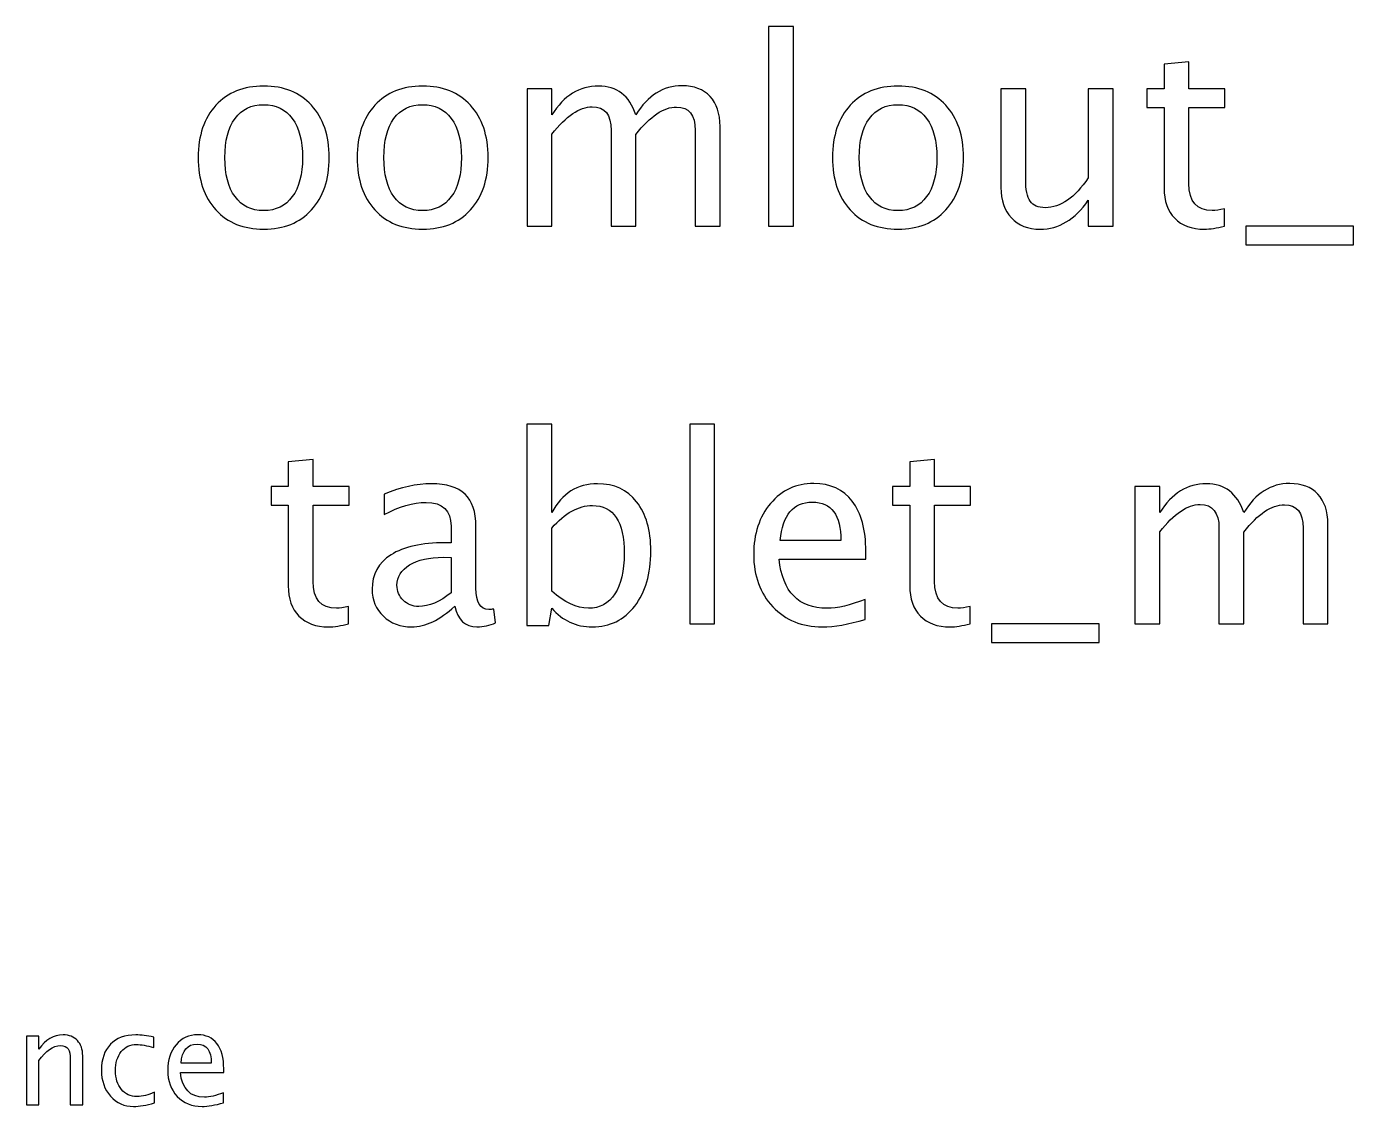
# Model space of a CAD drawing. Header units: centimetres. Extents: x -69 to 69, y -115 to 104.
# Drawn here: x -43.29 to -17.24, y 82.89 to 104.09 of the extents above; entities that cross this region are included whole.
import ezdxf

# ---------------------------------------------------------------- set-up
doc = ezdxf.new("R2010")
doc.units = ezdxf.units.CM
doc.header["$MEASUREMENT"] = 0
doc.layers.add('Layer 1', color=7, linetype='Continuous')

msp = doc.modelspace()

# ---------------------------------------------------------------- linework, layer by layer
at = {"layer": 'Layer 1'}
for points, knots in [([(-28.72169, 100.17044), (-28.72169, 100.17044), (-28.72169, 104.08712), (-28.72169, 104.08712), (-28.72169, 104.08712), (-28.72169, 104.08712), (-28.23401, 104.08712), (-28.23401, 104.08712), (-28.23401, 104.08712), (-28.23401, 104.08712), (-28.23401, 100.17044), (-28.23401, 100.17044), (-28.23401, 100.17044), (-28.23401, 100.17044), (-28.72169, 100.17044), (-28.72169, 100.17044)], [0, 0, 0, 0, 0.2, 0.2, 0.2, 0.2, 0.4, 0.4, 0.4, 0.4, 0.6, 0.6, 0.6, 0.6, 1, 1, 1, 1]), ([(-19.77581, 100.17129), (-19.92652, 100.1298), (-20.05775, 100.10948), (-20.16866, 100.10948), (-20.16866, 100.10948), (-20.41758, 100.10948), (-20.61147, 100.1806), (-20.75032, 100.32284), (-20.75032, 100.32284), (-20.89002, 100.46508), (-20.95945, 100.66235), (-20.95945, 100.91551), (-20.95945, 100.91551), (-20.95945, 100.91551), (-20.95945, 102.49708), (-20.95945, 102.49708), (-20.95945, 102.49708), (-20.95945, 102.49708), (-21.29642, 102.49708), (-21.29642, 102.49708), (-21.29642, 102.49708), (-21.29642, 102.49708), (-21.29642, 102.86284), (-21.29642, 102.86284), (-21.29642, 102.86284), (-21.29642, 102.86284), (-20.95945, 102.86284), (-20.95945, 102.86284), (-20.95945, 102.86284), (-20.95945, 102.86284), (-20.95945, 103.34967), (-20.95945, 103.34967), (-20.95945, 103.34967), (-20.95945, 103.34967), (-20.47177, 103.39624), (-20.47177, 103.39624), (-20.47177, 103.39624), (-20.47177, 103.39624), (-20.47177, 102.86284), (-20.47177, 102.86284), (-20.47177, 102.86284), (-20.47177, 102.86284), (-19.76565, 102.86284), (-19.76565, 102.86284), (-19.76565, 102.86284), (-19.76565, 102.86284), (-19.76565, 102.49708), (-19.76565, 102.49708), (-19.76565, 102.49708), (-19.76565, 102.49708), (-20.47177, 102.49708), (-20.47177, 102.49708), (-20.47177, 102.49708), (-20.47177, 102.49708), (-20.47177, 101.00356), (-20.47177, 101.00356), (-20.47177, 101.00356), (-20.47177, 100.65135), (-20.31852, 100.47524), (-20.01288, 100.47524), (-20.01288, 100.47524), (-19.94768, 100.47524), (-19.86894, 100.48625), (-19.77581, 100.50741), (-19.77581, 100.50741), (-19.77581, 100.50741), (-19.77581, 100.17129), (-19.77581, 100.17129)], [0, 0, 0, 0, 0.05555556, 0.05555556, 0.05555556, 0.05555556, 0.11111111, 0.11111111, 0.11111111, 0.11111111, 0.16666667, 0.16666667, 0.16666667, 0.16666667, 0.22222222, 0.22222222, 0.22222222, 0.22222222, 0.27777778, 0.27777778, 0.27777778, 0.27777778, 0.33333333, 0.33333333, 0.33333333, 0.33333333, 0.38888889, 0.38888889, 0.38888889, 0.38888889, 0.44444444, 0.44444444, 0.44444444, 0.44444444, 0.5, 0.5, 0.5, 0.5, 0.55555556, 0.55555556, 0.55555556, 0.55555556, 0.61111111, 0.61111111, 0.61111111, 0.61111111, 0.66666667, 0.66666667, 0.66666667, 0.66666667, 0.72222222, 0.72222222, 0.72222222, 0.72222222, 0.77777778, 0.77777778, 0.77777778, 0.77777778, 0.83333333, 0.83333333, 0.83333333, 0.83333333, 0.88888889, 0.88888889, 0.88888889, 0.88888889, 1, 1, 1, 1]), ([(-38.63446, 100.10948), (-39.02985, 100.10948), (-39.34312, 100.23563), (-39.57341, 100.48794), (-39.57341, 100.48794), (-39.80455, 100.74025), (-39.9197, 101.08315), (-39.9197, 101.51579), (-39.9197, 101.51579), (-39.9197, 101.94759), (-39.80455, 102.28965), (-39.57341, 102.54111), (-39.57341, 102.54111), (-39.34312, 102.79257), (-39.02985, 102.91872), (-38.63446, 102.91872), (-38.63446, 102.91872), (-38.23907, 102.91872), (-37.9258, 102.79257), (-37.69551, 102.54111), (-37.69551, 102.54111), (-37.46437, 102.28965), (-37.34922, 101.94759), (-37.34922, 101.51579), (-37.34922, 101.51579), (-37.34922, 101.08315), (-37.46437, 100.74025), (-37.69551, 100.48794), (-37.69551, 100.48794), (-37.9258, 100.23563), (-38.23907, 100.10948), (-38.63446, 100.10948)], [0, 0, 0, 0, 0.11111111, 0.11111111, 0.11111111, 0.11111111, 0.22222222, 0.22222222, 0.22222222, 0.22222222, 0.33333333, 0.33333333, 0.33333333, 0.33333333, 0.44444444, 0.44444444, 0.44444444, 0.44444444, 0.55555556, 0.55555556, 0.55555556, 0.55555556, 0.66666667, 0.66666667, 0.66666667, 0.66666667, 0.77777778, 0.77777778, 0.77777778, 0.77777778, 1, 1, 1, 1]), ([(-35.51365, 100.10948), (-35.90904, 100.10948), (-36.22231, 100.23563), (-36.4526, 100.48794), (-36.4526, 100.48794), (-36.68374, 100.74025), (-36.79889, 101.08315), (-36.79889, 101.51579), (-36.79889, 101.51579), (-36.79889, 101.94759), (-36.68374, 102.28965), (-36.4526, 102.54111), (-36.4526, 102.54111), (-36.22231, 102.79257), (-35.90904, 102.91872), (-35.51365, 102.91872), (-35.51365, 102.91872), (-35.11826, 102.91872), (-34.80499, 102.79257), (-34.5747, 102.54111), (-34.5747, 102.54111), (-34.34356, 102.28965), (-34.22841, 101.94759), (-34.22841, 101.51579), (-34.22841, 101.51579), (-34.22841, 101.08315), (-34.34356, 100.74025), (-34.5747, 100.48794), (-34.5747, 100.48794), (-34.80499, 100.23563), (-35.11826, 100.10948), (-35.51365, 100.10948)], [0, 0, 0, 0, 0.11111111, 0.11111111, 0.11111111, 0.11111111, 0.22222222, 0.22222222, 0.22222222, 0.22222222, 0.33333333, 0.33333333, 0.33333333, 0.33333333, 0.44444444, 0.44444444, 0.44444444, 0.44444444, 0.55555556, 0.55555556, 0.55555556, 0.55555556, 0.66666667, 0.66666667, 0.66666667, 0.66666667, 0.77777778, 0.77777778, 0.77777778, 0.77777778, 1, 1, 1, 1]), ([(-33.46472, 100.17044), (-33.46472, 100.17044), (-33.46472, 102.86284), (-33.46472, 102.86284), (-33.46472, 102.86284), (-33.46472, 102.86284), (-32.97704, 102.86284), (-32.97704, 102.86284), (-32.97704, 102.86284), (-32.97704, 102.86284), (-32.97704, 102.35399), (-32.97704, 102.35399), (-32.97704, 102.35399), (-32.73913, 102.73076), (-32.43433, 102.91872), (-32.06095, 102.91872), (-32.06095, 102.91872), (-31.70111, 102.91872), (-31.45643, 102.73076), (-31.32604, 102.35399), (-31.32604, 102.35399), (-31.0949, 102.73415), (-30.79349, 102.9238), (-30.42349, 102.9238), (-30.42349, 102.9238), (-30.18727, 102.9238), (-30.00355, 102.85437), (-29.87231, 102.71467), (-29.87231, 102.71467), (-29.74108, 102.57497), (-29.67504, 102.37939), (-29.67504, 102.12793), (-29.67504, 102.12793), (-29.67504, 102.12793), (-29.67504, 100.17044), (-29.67504, 100.17044), (-29.67504, 100.17044), (-29.67504, 100.17044), (-30.16272, 100.17044), (-30.16272, 100.17044), (-30.16272, 100.17044), (-30.16272, 100.17044), (-30.16272, 102.0475), (-30.16272, 102.0475), (-30.16272, 102.0475), (-30.16272, 102.35399), (-30.28464, 102.50724), (-30.52848, 102.50724), (-30.52848, 102.50724), (-30.78163, 102.50724), (-31.04749, 102.32859), (-31.32604, 101.97045), (-31.32604, 101.97045), (-31.32604, 101.97045), (-31.32604, 100.17044), (-31.32604, 100.17044), (-31.32604, 100.17044), (-31.32604, 100.17044), (-31.81372, 100.17044), (-31.81372, 100.17044), (-31.81372, 100.17044), (-31.81372, 100.17044), (-31.81372, 102.04919), (-31.81372, 102.04919), (-31.81372, 102.04919), (-31.81372, 102.35823), (-31.93733, 102.51232), (-32.18541, 102.51232), (-32.18541, 102.51232), (-32.43179, 102.51232), (-32.69595, 102.33283), (-32.97704, 101.97299), (-32.97704, 101.97299), (-32.97704, 101.97299), (-32.97704, 100.17044), (-32.97704, 100.17044), (-32.97704, 100.17044), (-32.97704, 100.17044), (-33.46472, 100.17044), (-33.46472, 100.17044)], [0, 0, 0, 0, 0.04761905, 0.04761905, 0.04761905, 0.04761905, 0.0952381, 0.0952381, 0.0952381, 0.0952381, 0.14285714, 0.14285714, 0.14285714, 0.14285714, 0.19047619, 0.19047619, 0.19047619, 0.19047619, 0.23809524, 0.23809524, 0.23809524, 0.23809524, 0.28571429, 0.28571429, 0.28571429, 0.28571429, 0.33333333, 0.33333333, 0.33333333, 0.33333333, 0.38095238, 0.38095238, 0.38095238, 0.38095238, 0.42857143, 0.42857143, 0.42857143, 0.42857143, 0.47619048, 0.47619048, 0.47619048, 0.47619048, 0.52380952, 0.52380952, 0.52380952, 0.52380952, 0.57142857, 0.57142857, 0.57142857, 0.57142857, 0.61904762, 0.61904762, 0.61904762, 0.61904762, 0.66666667, 0.66666667, 0.66666667, 0.66666667, 0.71428571, 0.71428571, 0.71428571, 0.71428571, 0.76190476, 0.76190476, 0.76190476, 0.76190476, 0.80952381, 0.80952381, 0.80952381, 0.80952381, 0.85714286, 0.85714286, 0.85714286, 0.85714286, 0.9047619, 0.9047619, 0.9047619, 0.9047619, 1, 1, 1, 1]), ([(-26.18169, 100.10948), (-26.57708, 100.10948), (-26.89035, 100.23563), (-27.12064, 100.48794), (-27.12064, 100.48794), (-27.35178, 100.74025), (-27.46693, 101.08315), (-27.46693, 101.51579), (-27.46693, 101.51579), (-27.46693, 101.94759), (-27.35178, 102.28965), (-27.12064, 102.54111), (-27.12064, 102.54111), (-26.89035, 102.79257), (-26.57708, 102.91872), (-26.18169, 102.91872), (-26.18169, 102.91872), (-25.7863, 102.91872), (-25.47303, 102.79257), (-25.24274, 102.54111), (-25.24274, 102.54111), (-25.0116, 102.28965), (-24.89645, 101.94759), (-24.89645, 101.51579), (-24.89645, 101.51579), (-24.89645, 101.08315), (-25.0116, 100.74025), (-25.24274, 100.48794), (-25.24274, 100.48794), (-25.47303, 100.23563), (-25.7863, 100.10948), (-26.18169, 100.10948)], [0, 0, 0, 0, 0.11111111, 0.11111111, 0.11111111, 0.11111111, 0.22222222, 0.22222222, 0.22222222, 0.22222222, 0.33333333, 0.33333333, 0.33333333, 0.33333333, 0.44444444, 0.44444444, 0.44444444, 0.44444444, 0.55555556, 0.55555556, 0.55555556, 0.55555556, 0.66666667, 0.66666667, 0.66666667, 0.66666667, 0.77777778, 0.77777778, 0.77777778, 0.77777778, 1, 1, 1, 1]), ([(-22.4462, 100.17044), (-22.4462, 100.17044), (-22.4462, 100.67675), (-22.4462, 100.67675), (-22.4462, 100.67675), (-22.70613, 100.29829), (-23.02193, 100.10948), (-23.39277, 100.10948), (-23.39277, 100.10948), (-23.62815, 100.10948), (-23.81526, 100.18314), (-23.95411, 100.33131), (-23.95411, 100.33131), (-24.09381, 100.47947), (-24.16324, 100.67844), (-24.16324, 100.9299), (-24.16324, 100.9299), (-24.16324, 100.9299), (-24.16324, 102.86284), (-24.16324, 102.86284), (-24.16324, 102.86284), (-24.16324, 102.86284), (-23.67556, 102.86284), (-23.67556, 102.86284), (-23.67556, 102.86284), (-23.67556, 102.86284), (-23.67556, 101.08907), (-23.67556, 101.08907), (-23.67556, 101.08907), (-23.67556, 100.88672), (-23.64593, 100.74363), (-23.58751, 100.65897), (-23.58751, 100.65897), (-23.52824, 100.57345), (-23.43003, 100.53112), (-23.29202, 100.53112), (-23.29202, 100.53112), (-22.99399, 100.53112), (-22.71121, 100.7267), (-22.4462, 101.11871), (-22.4462, 101.11871), (-22.4462, 101.11871), (-22.4462, 102.86284), (-22.4462, 102.86284), (-22.4462, 102.86284), (-22.4462, 102.86284), (-21.95852, 102.86284), (-21.95852, 102.86284), (-21.95852, 102.86284), (-21.95852, 102.86284), (-21.95852, 100.17044), (-21.95852, 100.17044), (-21.95852, 100.17044), (-21.95852, 100.17044), (-22.4462, 100.17044), (-22.4462, 100.17044)], [0, 0, 0, 0, 0.06666667, 0.06666667, 0.06666667, 0.06666667, 0.13333333, 0.13333333, 0.13333333, 0.13333333, 0.2, 0.2, 0.2, 0.2, 0.26666667, 0.26666667, 0.26666667, 0.26666667, 0.33333333, 0.33333333, 0.33333333, 0.33333333, 0.4, 0.4, 0.4, 0.4, 0.46666667, 0.46666667, 0.46666667, 0.46666667, 0.53333333, 0.53333333, 0.53333333, 0.53333333, 0.6, 0.6, 0.6, 0.6, 0.66666667, 0.66666667, 0.66666667, 0.66666667, 0.73333333, 0.73333333, 0.73333333, 0.73333333, 0.8, 0.8, 0.8, 0.8, 0.86666667, 0.86666667, 0.86666667, 0.86666667, 1, 1, 1, 1]), ([(-38.63531, 100.47524), (-38.39401, 100.47524), (-38.20605, 100.56583), (-38.07227, 100.74787), (-38.07227, 100.74787), (-37.93935, 100.92905), (-37.87246, 101.18559), (-37.87246, 101.51579), (-37.87246, 101.51579), (-37.87246, 101.84515), (-37.93935, 102.10084), (-38.07227, 102.28203), (-38.07227, 102.28203), (-38.20605, 102.46237), (-38.39401, 102.55296), (-38.63531, 102.55296), (-38.63531, 102.55296), (-38.87745, 102.55296), (-39.06541, 102.46237), (-39.19749, 102.28203), (-39.19749, 102.28203), (-39.33042, 102.10084), (-39.39646, 101.84515), (-39.39646, 101.51579), (-39.39646, 101.51579), (-39.39646, 101.18559), (-39.33042, 100.92905), (-39.19749, 100.74787), (-39.19749, 100.74787), (-39.06541, 100.56583), (-38.87745, 100.47524), (-38.63531, 100.47524)], [0, 0, 0, 0, 0.11111111, 0.11111111, 0.11111111, 0.11111111, 0.22222222, 0.22222222, 0.22222222, 0.22222222, 0.33333333, 0.33333333, 0.33333333, 0.33333333, 0.44444444, 0.44444444, 0.44444444, 0.44444444, 0.55555556, 0.55555556, 0.55555556, 0.55555556, 0.66666667, 0.66666667, 0.66666667, 0.66666667, 0.77777778, 0.77777778, 0.77777778, 0.77777778, 1, 1, 1, 1]), ([(-35.5145, 100.47524), (-35.2732, 100.47524), (-35.08524, 100.56583), (-34.95146, 100.74787), (-34.95146, 100.74787), (-34.81854, 100.92905), (-34.75165, 101.18559), (-34.75165, 101.51579), (-34.75165, 101.51579), (-34.75165, 101.84515), (-34.81854, 102.10084), (-34.95146, 102.28203), (-34.95146, 102.28203), (-35.08524, 102.46237), (-35.2732, 102.55296), (-35.5145, 102.55296), (-35.5145, 102.55296), (-35.75664, 102.55296), (-35.9446, 102.46237), (-36.07668, 102.28203), (-36.07668, 102.28203), (-36.20961, 102.10084), (-36.27565, 101.84515), (-36.27565, 101.51579), (-36.27565, 101.51579), (-36.27565, 101.18559), (-36.20961, 100.92905), (-36.07668, 100.74787), (-36.07668, 100.74787), (-35.9446, 100.56583), (-35.75664, 100.47524), (-35.5145, 100.47524)], [0, 0, 0, 0, 0.11111111, 0.11111111, 0.11111111, 0.11111111, 0.22222222, 0.22222222, 0.22222222, 0.22222222, 0.33333333, 0.33333333, 0.33333333, 0.33333333, 0.44444444, 0.44444444, 0.44444444, 0.44444444, 0.55555556, 0.55555556, 0.55555556, 0.55555556, 0.66666667, 0.66666667, 0.66666667, 0.66666667, 0.77777778, 0.77777778, 0.77777778, 0.77777778, 1, 1, 1, 1]), ([(-26.18254, 100.47524), (-25.94124, 100.47524), (-25.75328, 100.56583), (-25.6195, 100.74787), (-25.6195, 100.74787), (-25.48658, 100.92905), (-25.41969, 101.18559), (-25.41969, 101.51579), (-25.41969, 101.51579), (-25.41969, 101.84515), (-25.48658, 102.10084), (-25.6195, 102.28203), (-25.6195, 102.28203), (-25.75328, 102.46237), (-25.94124, 102.55296), (-26.18254, 102.55296), (-26.18254, 102.55296), (-26.42468, 102.55296), (-26.61264, 102.46237), (-26.74472, 102.28203), (-26.74472, 102.28203), (-26.87765, 102.10084), (-26.94369, 101.84515), (-26.94369, 101.51579), (-26.94369, 101.51579), (-26.94369, 101.18559), (-26.87765, 100.92905), (-26.74472, 100.74787), (-26.74472, 100.74787), (-26.61264, 100.56583), (-26.42468, 100.47524), (-26.18254, 100.47524)], [0, 0, 0, 0, 0.11111111, 0.11111111, 0.11111111, 0.11111111, 0.22222222, 0.22222222, 0.22222222, 0.22222222, 0.33333333, 0.33333333, 0.33333333, 0.33333333, 0.44444444, 0.44444444, 0.44444444, 0.44444444, 0.55555556, 0.55555556, 0.55555556, 0.55555556, 0.66666667, 0.66666667, 0.66666667, 0.66666667, 0.77777778, 0.77777778, 0.77777778, 0.77777778, 1, 1, 1, 1]), ([(-19.35417, 99.80468), (-19.35417, 99.80468), (-19.35417, 100.17044), (-19.35417, 100.17044), (-19.35417, 100.17044), (-19.35417, 100.17044), (-17.24089, 100.17044), (-17.24089, 100.17044), (-17.24089, 100.17044), (-17.24089, 100.17044), (-17.24089, 99.80468), (-17.24089, 99.80468), (-17.24089, 99.80468), (-17.24089, 99.80468), (-19.35417, 99.80468), (-19.35417, 99.80468)], [0, 0, 0, 0, 0.2, 0.2, 0.2, 0.2, 0.4, 0.4, 0.4, 0.4, 0.6, 0.6, 0.6, 0.6, 1, 1, 1, 1]), ([(-33.46726, 92.33369), (-33.46726, 92.33369), (-33.46726, 96.28085), (-33.46726, 96.28085), (-33.46726, 96.28085), (-33.46726, 96.28085), (-32.97958, 96.28085), (-32.97958, 96.28085), (-32.97958, 96.28085), (-32.97958, 96.28085), (-32.97958, 94.54772), (-32.97958, 94.54772), (-32.97958, 94.54772), (-32.77977, 94.92449), (-32.4792, 95.11245), (-32.07873, 95.11245), (-32.07873, 95.11245), (-31.75445, 95.11245), (-31.49961, 94.99476), (-31.31334, 94.75854), (-31.31334, 94.75854), (-31.12707, 94.52232), (-31.03394, 94.19974), (-31.03394, 93.7908), (-31.03394, 93.7908), (-31.03394, 93.34546), (-31.13977, 92.98562), (-31.35059, 92.713), (-31.35059, 92.713), (-31.56141, 92.43952), (-31.83912, 92.30321), (-32.18287, 92.30321), (-32.18287, 92.30321), (-32.50206, 92.30321), (-32.76791, 92.42513), (-32.97958, 92.66982), (-32.97958, 92.66982), (-32.97958, 92.66982), (-33.03885, 92.33369), (-33.03885, 92.33369), (-33.03885, 92.33369), (-33.03885, 92.33369), (-33.46726, 92.33369), (-33.46726, 92.33369)], [0, 0, 0, 0, 0.08333333, 0.08333333, 0.08333333, 0.08333333, 0.16666667, 0.16666667, 0.16666667, 0.16666667, 0.25, 0.25, 0.25, 0.25, 0.33333333, 0.33333333, 0.33333333, 0.33333333, 0.41666667, 0.41666667, 0.41666667, 0.41666667, 0.5, 0.5, 0.5, 0.5, 0.58333333, 0.58333333, 0.58333333, 0.58333333, 0.66666667, 0.66666667, 0.66666667, 0.66666667, 0.75, 0.75, 0.75, 0.75, 0.83333333, 0.83333333, 0.83333333, 0.83333333, 1, 1, 1, 1]), ([(-30.27025, 92.36417), (-30.27025, 92.36417), (-30.27025, 96.28085), (-30.27025, 96.28085), (-30.27025, 96.28085), (-30.27025, 96.28085), (-29.78257, 96.28085), (-29.78257, 96.28085), (-29.78257, 96.28085), (-29.78257, 96.28085), (-29.78257, 92.36417), (-29.78257, 92.36417), (-29.78257, 92.36417), (-29.78257, 92.36417), (-30.27025, 92.36417), (-30.27025, 92.36417)], [0, 0, 0, 0, 0.2, 0.2, 0.2, 0.2, 0.4, 0.4, 0.4, 0.4, 0.6, 0.6, 0.6, 0.6, 1, 1, 1, 1]), ([(-36.96823, 92.36502), (-37.11894, 92.32353), (-37.25017, 92.30321), (-37.36108, 92.30321), (-37.36108, 92.30321), (-37.61, 92.30321), (-37.80389, 92.37433), (-37.94274, 92.51657), (-37.94274, 92.51657), (-38.08244, 92.65881), (-38.15187, 92.85608), (-38.15187, 93.10924), (-38.15187, 93.10924), (-38.15187, 93.10924), (-38.15187, 94.69081), (-38.15187, 94.69081), (-38.15187, 94.69081), (-38.15187, 94.69081), (-38.48884, 94.69081), (-38.48884, 94.69081), (-38.48884, 94.69081), (-38.48884, 94.69081), (-38.48884, 95.05657), (-38.48884, 95.05657), (-38.48884, 95.05657), (-38.48884, 95.05657), (-38.15187, 95.05657), (-38.15187, 95.05657), (-38.15187, 95.05657), (-38.15187, 95.05657), (-38.15187, 95.5434), (-38.15187, 95.5434), (-38.15187, 95.5434), (-38.15187, 95.5434), (-37.66419, 95.58997), (-37.66419, 95.58997), (-37.66419, 95.58997), (-37.66419, 95.58997), (-37.66419, 95.05657), (-37.66419, 95.05657), (-37.66419, 95.05657), (-37.66419, 95.05657), (-36.95807, 95.05657), (-36.95807, 95.05657), (-36.95807, 95.05657), (-36.95807, 95.05657), (-36.95807, 94.69081), (-36.95807, 94.69081), (-36.95807, 94.69081), (-36.95807, 94.69081), (-37.66419, 94.69081), (-37.66419, 94.69081), (-37.66419, 94.69081), (-37.66419, 94.69081), (-37.66419, 93.19729), (-37.66419, 93.19729), (-37.66419, 93.19729), (-37.66419, 92.84508), (-37.51094, 92.66897), (-37.2053, 92.66897), (-37.2053, 92.66897), (-37.1401, 92.66897), (-37.06136, 92.67998), (-36.96823, 92.70114), (-36.96823, 92.70114), (-36.96823, 92.70114), (-36.96823, 92.36502), (-36.96823, 92.36502)], [0, 0, 0, 0, 0.05555556, 0.05555556, 0.05555556, 0.05555556, 0.11111111, 0.11111111, 0.11111111, 0.11111111, 0.16666667, 0.16666667, 0.16666667, 0.16666667, 0.22222222, 0.22222222, 0.22222222, 0.22222222, 0.27777778, 0.27777778, 0.27777778, 0.27777778, 0.33333333, 0.33333333, 0.33333333, 0.33333333, 0.38888889, 0.38888889, 0.38888889, 0.38888889, 0.44444444, 0.44444444, 0.44444444, 0.44444444, 0.5, 0.5, 0.5, 0.5, 0.55555556, 0.55555556, 0.55555556, 0.55555556, 0.61111111, 0.61111111, 0.61111111, 0.61111111, 0.66666667, 0.66666667, 0.66666667, 0.66666667, 0.72222222, 0.72222222, 0.72222222, 0.72222222, 0.77777778, 0.77777778, 0.77777778, 0.77777778, 0.83333333, 0.83333333, 0.83333333, 0.83333333, 0.88888889, 0.88888889, 0.88888889, 0.88888889, 1, 1, 1, 1]), ([(-24.76776, 92.36502), (-24.91847, 92.32353), (-25.0497, 92.30321), (-25.16061, 92.30321), (-25.16061, 92.30321), (-25.40953, 92.30321), (-25.60342, 92.37433), (-25.74227, 92.51657), (-25.74227, 92.51657), (-25.88197, 92.65881), (-25.9514, 92.85608), (-25.9514, 93.10924), (-25.9514, 93.10924), (-25.9514, 93.10924), (-25.9514, 94.69081), (-25.9514, 94.69081), (-25.9514, 94.69081), (-25.9514, 94.69081), (-26.28837, 94.69081), (-26.28837, 94.69081), (-26.28837, 94.69081), (-26.28837, 94.69081), (-26.28837, 95.05657), (-26.28837, 95.05657), (-26.28837, 95.05657), (-26.28837, 95.05657), (-25.9514, 95.05657), (-25.9514, 95.05657), (-25.9514, 95.05657), (-25.9514, 95.05657), (-25.9514, 95.5434), (-25.9514, 95.5434), (-25.9514, 95.5434), (-25.9514, 95.5434), (-25.46372, 95.58997), (-25.46372, 95.58997), (-25.46372, 95.58997), (-25.46372, 95.58997), (-25.46372, 95.05657), (-25.46372, 95.05657), (-25.46372, 95.05657), (-25.46372, 95.05657), (-24.7576, 95.05657), (-24.7576, 95.05657), (-24.7576, 95.05657), (-24.7576, 95.05657), (-24.7576, 94.69081), (-24.7576, 94.69081), (-24.7576, 94.69081), (-24.7576, 94.69081), (-25.46372, 94.69081), (-25.46372, 94.69081), (-25.46372, 94.69081), (-25.46372, 94.69081), (-25.46372, 93.19729), (-25.46372, 93.19729), (-25.46372, 93.19729), (-25.46372, 92.84508), (-25.31047, 92.66897), (-25.00483, 92.66897), (-25.00483, 92.66897), (-24.93963, 92.66897), (-24.86089, 92.67998), (-24.76776, 92.70114), (-24.76776, 92.70114), (-24.76776, 92.70114), (-24.76776, 92.36502), (-24.76776, 92.36502)], [0, 0, 0, 0, 0.05555556, 0.05555556, 0.05555556, 0.05555556, 0.11111111, 0.11111111, 0.11111111, 0.11111111, 0.16666667, 0.16666667, 0.16666667, 0.16666667, 0.22222222, 0.22222222, 0.22222222, 0.22222222, 0.27777778, 0.27777778, 0.27777778, 0.27777778, 0.33333333, 0.33333333, 0.33333333, 0.33333333, 0.38888889, 0.38888889, 0.38888889, 0.38888889, 0.44444444, 0.44444444, 0.44444444, 0.44444444, 0.5, 0.5, 0.5, 0.5, 0.55555556, 0.55555556, 0.55555556, 0.55555556, 0.61111111, 0.61111111, 0.61111111, 0.61111111, 0.66666667, 0.66666667, 0.66666667, 0.66666667, 0.72222222, 0.72222222, 0.72222222, 0.72222222, 0.77777778, 0.77777778, 0.77777778, 0.77777778, 0.83333333, 0.83333333, 0.83333333, 0.83333333, 0.88888889, 0.88888889, 0.88888889, 0.88888889, 1, 1, 1, 1]), ([(-34.88458, 92.70707), (-35.17753, 92.43783), (-35.45947, 92.30321), (-35.7304, 92.30321), (-35.7304, 92.30321), (-35.95308, 92.30321), (-36.1385, 92.37264), (-36.28497, 92.51234), (-36.28497, 92.51234), (-36.43229, 92.65204), (-36.50595, 92.82814), (-36.50595, 93.04066), (-36.50595, 93.04066), (-36.50595, 93.33445), (-36.38234, 93.56051), (-36.13511, 93.71799), (-36.13511, 93.71799), (-35.88788, 93.87547), (-35.53313, 93.95421), (-35.07085, 93.95421), (-35.07085, 93.95421), (-35.07085, 93.95421), (-34.95655, 93.95421), (-34.95655, 93.95421), (-34.95655, 93.95421), (-34.95655, 93.95421), (-34.95655, 94.27848), (-34.95655, 94.27848), (-34.95655, 94.27848), (-34.95655, 94.5909), (-35.11911, 94.74669), (-35.44508, 94.74669), (-35.44508, 94.74669), (-35.69738, 94.74669), (-35.9734, 94.6671), (-36.27227, 94.50793), (-36.27227, 94.50793), (-36.27227, 94.50793), (-36.27227, 94.90925), (-36.27227, 94.90925), (-36.27227, 94.90925), (-35.94376, 95.04472), (-35.63388, 95.11245), (-35.34348, 95.11245), (-35.34348, 95.11245), (-35.0446, 95.11245), (-34.82362, 95.04472), (-34.68223, 94.9084), (-34.68223, 94.9084), (-34.53999, 94.77209), (-34.46887, 94.56212), (-34.46887, 94.27848), (-34.46887, 94.27848), (-34.46887, 94.27848), (-34.46887, 93.06182), (-34.46887, 93.06182), (-34.46887, 93.06182), (-34.46887, 92.78327), (-34.38336, 92.64357), (-34.21148, 92.64357), (-34.21148, 92.64357), (-34.19032, 92.64357), (-34.15899, 92.64696), (-34.1175, 92.65373), (-34.1175, 92.65373), (-34.1175, 92.65373), (-34.08279, 92.3828), (-34.08279, 92.3828), (-34.08279, 92.3828), (-34.1937, 92.32946), (-34.31562, 92.30321), (-34.4494, 92.30321), (-34.4494, 92.30321), (-34.67715, 92.30321), (-34.82193, 92.43783), (-34.88458, 92.70707)], [0, 0, 0, 0, 0.05, 0.05, 0.05, 0.05, 0.1, 0.1, 0.1, 0.1, 0.15, 0.15, 0.15, 0.15, 0.2, 0.2, 0.2, 0.2, 0.25, 0.25, 0.25, 0.25, 0.3, 0.3, 0.3, 0.3, 0.35, 0.35, 0.35, 0.35, 0.4, 0.4, 0.4, 0.4, 0.45, 0.45, 0.45, 0.45, 0.5, 0.5, 0.5, 0.5, 0.55, 0.55, 0.55, 0.55, 0.6, 0.6, 0.6, 0.6, 0.65, 0.65, 0.65, 0.65, 0.7, 0.7, 0.7, 0.7, 0.75, 0.75, 0.75, 0.75, 0.8, 0.8, 0.8, 0.8, 0.85, 0.85, 0.85, 0.85, 0.9, 0.9, 0.9, 0.9, 1, 1, 1, 1]), ([(-26.82601, 92.45053), (-27.15367, 92.35232), (-27.43392, 92.30321), (-27.6676, 92.30321), (-27.6676, 92.30321), (-28.06638, 92.30321), (-28.39065, 92.43529), (-28.64042, 92.6986), (-28.64042, 92.6986), (-28.89018, 92.96192), (-29.01549, 93.30312), (-29.01549, 93.72307), (-29.01549, 93.72307), (-29.01549, 94.13032), (-28.90542, 94.46475), (-28.68444, 94.72637), (-28.68444, 94.72637), (-28.46346, 94.98714), (-28.18068, 95.11753), (-27.83608, 95.11753), (-27.83608, 95.11753), (-27.51012, 95.11753), (-27.25781, 95.00154), (-27.08001, 94.76955), (-27.08001, 94.76955), (-26.90221, 94.53756), (-26.81331, 94.20906), (-26.81331, 93.78318), (-26.81331, 93.78318), (-26.81331, 93.78318), (-26.81585, 93.63417), (-26.81585, 93.63417), (-26.81585, 93.63417), (-26.81585, 93.63417), (-28.51765, 93.63417), (-28.51765, 93.63417), (-28.51765, 93.63417), (-28.44653, 92.9907), (-28.13242, 92.66897), (-27.57616, 92.66897), (-27.57616, 92.66897), (-27.37211, 92.66897), (-27.12234, 92.72654), (-26.82601, 92.84169), (-26.82601, 92.84169), (-26.82601, 92.84169), (-26.82601, 92.45053), (-26.82601, 92.45053)], [0, 0, 0, 0, 0.07692308, 0.07692308, 0.07692308, 0.07692308, 0.15384615, 0.15384615, 0.15384615, 0.15384615, 0.23076923, 0.23076923, 0.23076923, 0.23076923, 0.30769231, 0.30769231, 0.30769231, 0.30769231, 0.38461538, 0.38461538, 0.38461538, 0.38461538, 0.46153846, 0.46153846, 0.46153846, 0.46153846, 0.53846154, 0.53846154, 0.53846154, 0.53846154, 0.61538462, 0.61538462, 0.61538462, 0.61538462, 0.69230769, 0.69230769, 0.69230769, 0.69230769, 0.76923077, 0.76923077, 0.76923077, 0.76923077, 0.84615385, 0.84615385, 0.84615385, 0.84615385, 1, 1, 1, 1]), ([(-21.5318, 92.36417), (-21.5318, 92.36417), (-21.5318, 95.05657), (-21.5318, 95.05657), (-21.5318, 95.05657), (-21.5318, 95.05657), (-21.04412, 95.05657), (-21.04412, 95.05657), (-21.04412, 95.05657), (-21.04412, 95.05657), (-21.04412, 94.54772), (-21.04412, 94.54772), (-21.04412, 94.54772), (-20.80621, 94.92449), (-20.50141, 95.11245), (-20.12803, 95.11245), (-20.12803, 95.11245), (-19.76819, 95.11245), (-19.52351, 94.92449), (-19.39312, 94.54772), (-19.39312, 94.54772), (-19.16198, 94.92788), (-18.86057, 95.11753), (-18.49057, 95.11753), (-18.49057, 95.11753), (-18.25435, 95.11753), (-18.07063, 95.0481), (-17.93939, 94.9084), (-17.93939, 94.9084), (-17.80816, 94.7687), (-17.74212, 94.57312), (-17.74212, 94.32166), (-17.74212, 94.32166), (-17.74212, 94.32166), (-17.74212, 92.36417), (-17.74212, 92.36417), (-17.74212, 92.36417), (-17.74212, 92.36417), (-18.2298, 92.36417), (-18.2298, 92.36417), (-18.2298, 92.36417), (-18.2298, 92.36417), (-18.2298, 94.24123), (-18.2298, 94.24123), (-18.2298, 94.24123), (-18.2298, 94.54772), (-18.35172, 94.70097), (-18.59556, 94.70097), (-18.59556, 94.70097), (-18.84871, 94.70097), (-19.11457, 94.52232), (-19.39312, 94.16418), (-19.39312, 94.16418), (-19.39312, 94.16418), (-19.39312, 92.36417), (-19.39312, 92.36417), (-19.39312, 92.36417), (-19.39312, 92.36417), (-19.8808, 92.36417), (-19.8808, 92.36417), (-19.8808, 92.36417), (-19.8808, 92.36417), (-19.8808, 94.24292), (-19.8808, 94.24292), (-19.8808, 94.24292), (-19.8808, 94.55196), (-20.00441, 94.70605), (-20.25249, 94.70605), (-20.25249, 94.70605), (-20.49887, 94.70605), (-20.76303, 94.52656), (-21.04412, 94.16672), (-21.04412, 94.16672), (-21.04412, 94.16672), (-21.04412, 92.36417), (-21.04412, 92.36417), (-21.04412, 92.36417), (-21.04412, 92.36417), (-21.5318, 92.36417), (-21.5318, 92.36417)], [0, 0, 0, 0, 0.04761905, 0.04761905, 0.04761905, 0.04761905, 0.0952381, 0.0952381, 0.0952381, 0.0952381, 0.14285714, 0.14285714, 0.14285714, 0.14285714, 0.19047619, 0.19047619, 0.19047619, 0.19047619, 0.23809524, 0.23809524, 0.23809524, 0.23809524, 0.28571429, 0.28571429, 0.28571429, 0.28571429, 0.33333333, 0.33333333, 0.33333333, 0.33333333, 0.38095238, 0.38095238, 0.38095238, 0.38095238, 0.42857143, 0.42857143, 0.42857143, 0.42857143, 0.47619048, 0.47619048, 0.47619048, 0.47619048, 0.52380952, 0.52380952, 0.52380952, 0.52380952, 0.57142857, 0.57142857, 0.57142857, 0.57142857, 0.61904762, 0.61904762, 0.61904762, 0.61904762, 0.66666667, 0.66666667, 0.66666667, 0.66666667, 0.71428571, 0.71428571, 0.71428571, 0.71428571, 0.76190476, 0.76190476, 0.76190476, 0.76190476, 0.80952381, 0.80952381, 0.80952381, 0.80952381, 0.85714286, 0.85714286, 0.85714286, 0.85714286, 0.9047619, 0.9047619, 0.9047619, 0.9047619, 1, 1, 1, 1]), ([(-32.97958, 93.00594), (-32.72812, 92.78158), (-32.48851, 92.66897), (-32.26076, 92.66897), (-32.26076, 92.66897), (-32.03639, 92.66897), (-31.86283, 92.76295), (-31.74091, 92.95006), (-31.74091, 92.95006), (-31.61814, 93.13718), (-31.55718, 93.40049), (-31.55718, 93.74085), (-31.55718, 93.74085), (-31.55718, 94.37077), (-31.76546, 94.68573), (-32.18202, 94.68573), (-32.18202, 94.68573), (-32.45465, 94.68573), (-32.7205, 94.53841), (-32.97958, 94.24292), (-32.97958, 94.24292), (-32.97958, 94.24292), (-32.97958, 93.00594), (-32.97958, 93.00594)], [0, 0, 0, 0, 0.14285714, 0.14285714, 0.14285714, 0.14285714, 0.28571429, 0.28571429, 0.28571429, 0.28571429, 0.42857143, 0.42857143, 0.42857143, 0.42857143, 0.57142857, 0.57142857, 0.57142857, 0.57142857, 0.71428571, 0.71428571, 0.71428571, 0.71428571, 1, 1, 1, 1]), ([(-28.49225, 93.99993), (-28.49225, 93.99993), (-27.30353, 93.99993), (-27.30353, 93.99993), (-27.30353, 93.99993), (-27.30353, 94.50116), (-27.49064, 94.75177), (-27.86402, 94.75177), (-27.86402, 94.75177), (-28.23994, 94.75177), (-28.44907, 94.50116), (-28.49225, 93.99993)], [0, 0, 0, 0, 0.25, 0.25, 0.25, 0.25, 0.5, 0.5, 0.5, 0.5, 1, 1, 1, 1]), ([(-34.95655, 92.97292), (-34.95655, 92.97292), (-34.95655, 93.66465), (-34.95655, 93.66465), (-34.95655, 93.66465), (-34.95655, 93.66465), (-35.11318, 93.66973), (-35.11318, 93.66973), (-35.11318, 93.66973), (-35.38412, 93.66973), (-35.60256, 93.61978), (-35.76935, 93.51987), (-35.76935, 93.51987), (-35.9353, 93.41912), (-36.01827, 93.28619), (-36.01827, 93.12024), (-36.01827, 93.12024), (-36.01827, 93.00425), (-35.97678, 92.90604), (-35.89466, 92.8256), (-35.89466, 92.8256), (-35.81168, 92.74517), (-35.71093, 92.70453), (-35.59155, 92.70453), (-35.59155, 92.70453), (-35.38835, 92.70453), (-35.17668, 92.79428), (-34.95655, 92.97292)], [0, 0, 0, 0, 0.125, 0.125, 0.125, 0.125, 0.25, 0.25, 0.25, 0.25, 0.375, 0.375, 0.375, 0.375, 0.5, 0.5, 0.5, 0.5, 0.625, 0.625, 0.625, 0.625, 0.75, 0.75, 0.75, 0.75, 1, 1, 1, 1]), ([(-24.34612, 91.99841), (-24.34612, 91.99841), (-24.34612, 92.36417), (-24.34612, 92.36417), (-24.34612, 92.36417), (-24.34612, 92.36417), (-22.23284, 92.36417), (-22.23284, 92.36417), (-22.23284, 92.36417), (-22.23284, 92.36417), (-22.23284, 91.99841), (-22.23284, 91.99841), (-22.23284, 91.99841), (-22.23284, 91.99841), (-24.34612, 91.99841), (-24.34612, 91.99841)], [0, 0, 0, 0, 0.2, 0.2, 0.2, 0.2, 0.4, 0.4, 0.4, 0.4, 0.6, 0.6, 0.6, 0.6, 1, 1, 1, 1]), ([(-43.29016, 82.92044), (-43.29016, 82.92044), (-43.29016, 84.26664), (-43.29016, 84.26664), (-43.29016, 84.26664), (-43.29016, 84.26664), (-43.04632, 84.26664), (-43.04632, 84.26664), (-43.04632, 84.26664), (-43.04632, 84.26664), (-43.04632, 84.01222), (-43.04632, 84.01222), (-43.04632, 84.01222), (-42.9172, 84.2006), (-42.75888, 84.29458), (-42.57176, 84.29458), (-42.57176, 84.29458), (-42.45408, 84.29458), (-42.36052, 84.25775), (-42.29152, 84.18367), (-42.29152, 84.18367), (-42.22251, 84.11001), (-42.1878, 84.01052), (-42.1878, 83.88606), (-42.1878, 83.88606), (-42.1878, 83.88606), (-42.1878, 82.92044), (-42.1878, 82.92044), (-42.1878, 82.92044), (-42.1878, 82.92044), (-42.43164, 82.92044), (-42.43164, 82.92044), (-42.43164, 82.92044), (-42.43164, 82.92044), (-42.43164, 83.80648), (-42.43164, 83.80648), (-42.43164, 83.80648), (-42.43164, 83.90638), (-42.44646, 83.9775), (-42.47567, 84.01984), (-42.47567, 84.01984), (-42.5053, 84.06259), (-42.55398, 84.08376), (-42.62214, 84.08376), (-42.62214, 84.08376), (-42.772, 84.08376), (-42.91339, 83.98597), (-43.04632, 83.79039), (-43.04632, 83.79039), (-43.04632, 83.79039), (-43.04632, 82.92044), (-43.04632, 82.92044), (-43.04632, 82.92044), (-43.04632, 82.92044), (-43.29016, 82.92044), (-43.29016, 82.92044)], [0, 0, 0, 0, 0.06666667, 0.06666667, 0.06666667, 0.06666667, 0.13333333, 0.13333333, 0.13333333, 0.13333333, 0.2, 0.2, 0.2, 0.2, 0.26666667, 0.26666667, 0.26666667, 0.26666667, 0.33333333, 0.33333333, 0.33333333, 0.33333333, 0.4, 0.4, 0.4, 0.4, 0.46666667, 0.46666667, 0.46666667, 0.46666667, 0.53333333, 0.53333333, 0.53333333, 0.53333333, 0.6, 0.6, 0.6, 0.6, 0.66666667, 0.66666667, 0.66666667, 0.66666667, 0.73333333, 0.73333333, 0.73333333, 0.73333333, 0.8, 0.8, 0.8, 0.8, 0.86666667, 0.86666667, 0.86666667, 0.86666667, 1, 1, 1, 1]), ([(-40.77895, 82.96108), (-40.93685, 82.91367), (-41.07317, 82.88996), (-41.18789, 82.88996), (-41.18789, 82.88996), (-41.36992, 82.88996), (-41.52063, 82.95727), (-41.64043, 83.09147), (-41.64043, 83.09147), (-41.76024, 83.22609), (-41.82035, 83.39584), (-41.82035, 83.60031), (-41.82035, 83.60031), (-41.82035, 83.81875), (-41.76108, 83.98936), (-41.64255, 84.11128), (-41.64255, 84.11128), (-41.52402, 84.23362), (-41.35849, 84.29458), (-41.14598, 84.29458), (-41.14598, 84.29458), (-41.04142, 84.29458), (-40.92373, 84.28019), (-40.79419, 84.2514), (-40.79419, 84.2514), (-40.79419, 84.2514), (-40.79419, 84.04566), (-40.79419, 84.04566), (-40.79419, 84.04566), (-40.93177, 84.0863), (-41.04396, 84.10662), (-41.13032, 84.10662), (-41.13032, 84.10662), (-41.25562, 84.10662), (-41.35595, 84.05963), (-41.43088, 83.96607), (-41.43088, 83.96607), (-41.50581, 83.87252), (-41.54349, 83.74763), (-41.54349, 83.59185), (-41.54349, 83.59185), (-41.54349, 83.44072), (-41.50454, 83.3188), (-41.42707, 83.22524), (-41.42707, 83.22524), (-41.3496, 83.13211), (-41.24843, 83.08554), (-41.1227, 83.08554), (-41.1227, 83.08554), (-41.01136, 83.08554), (-40.89706, 83.11433), (-40.77895, 83.1719), (-40.77895, 83.1719), (-40.77895, 83.1719), (-40.77895, 82.96108), (-40.77895, 82.96108)], [0, 0, 0, 0, 0.06666667, 0.06666667, 0.06666667, 0.06666667, 0.13333333, 0.13333333, 0.13333333, 0.13333333, 0.2, 0.2, 0.2, 0.2, 0.26666667, 0.26666667, 0.26666667, 0.26666667, 0.33333333, 0.33333333, 0.33333333, 0.33333333, 0.4, 0.4, 0.4, 0.4, 0.46666667, 0.46666667, 0.46666667, 0.46666667, 0.53333333, 0.53333333, 0.53333333, 0.53333333, 0.6, 0.6, 0.6, 0.6, 0.66666667, 0.66666667, 0.66666667, 0.66666667, 0.73333333, 0.73333333, 0.73333333, 0.73333333, 0.8, 0.8, 0.8, 0.8, 0.86666667, 0.86666667, 0.86666667, 0.86666667, 1, 1, 1, 1]), ([(-39.42471, 82.96362), (-39.58854, 82.91451), (-39.72866, 82.88996), (-39.8455, 82.88996), (-39.8455, 82.88996), (-40.04489, 82.88996), (-40.20703, 82.956), (-40.33191, 83.08766), (-40.33191, 83.08766), (-40.4568, 83.21931), (-40.51945, 83.38992), (-40.51945, 83.59989), (-40.51945, 83.59989), (-40.51945, 83.80351), (-40.46442, 83.97073), (-40.35393, 84.10154), (-40.35393, 84.10154), (-40.24344, 84.23193), (-40.10204, 84.29712), (-39.92975, 84.29712), (-39.92975, 84.29712), (-39.76676, 84.29712), (-39.64061, 84.23912), (-39.55171, 84.12313), (-39.55171, 84.12313), (-39.46281, 84.00714), (-39.41836, 83.84288), (-39.41836, 83.62995), (-39.41836, 83.62995), (-39.41836, 83.62995), (-39.41963, 83.55544), (-39.41963, 83.55544), (-39.41963, 83.55544), (-39.41963, 83.55544), (-40.27053, 83.55544), (-40.27053, 83.55544), (-40.27053, 83.55544), (-40.23497, 83.23371), (-40.07791, 83.07284), (-39.79978, 83.07284), (-39.79978, 83.07284), (-39.69776, 83.07284), (-39.57288, 83.10163), (-39.42471, 83.1592), (-39.42471, 83.1592), (-39.42471, 83.1592), (-39.42471, 82.96362), (-39.42471, 82.96362)], [0, 0, 0, 0, 0.07692308, 0.07692308, 0.07692308, 0.07692308, 0.15384615, 0.15384615, 0.15384615, 0.15384615, 0.23076923, 0.23076923, 0.23076923, 0.23076923, 0.30769231, 0.30769231, 0.30769231, 0.30769231, 0.38461538, 0.38461538, 0.38461538, 0.38461538, 0.46153846, 0.46153846, 0.46153846, 0.46153846, 0.53846154, 0.53846154, 0.53846154, 0.53846154, 0.61538462, 0.61538462, 0.61538462, 0.61538462, 0.69230769, 0.69230769, 0.69230769, 0.69230769, 0.76923077, 0.76923077, 0.76923077, 0.76923077, 0.84615385, 0.84615385, 0.84615385, 0.84615385, 1, 1, 1, 1]), ([(-40.25783, 83.73832), (-40.25783, 83.73832), (-39.66347, 83.73832), (-39.66347, 83.73832), (-39.66347, 83.73832), (-39.66347, 83.98893), (-39.75703, 84.11424), (-39.94372, 84.11424), (-39.94372, 84.11424), (-40.13168, 84.11424), (-40.23624, 83.98893), (-40.25783, 83.73832)], [0, 0, 0, 0, 0.25, 0.25, 0.25, 0.25, 0.5, 0.5, 0.5, 0.5, 1, 1, 1, 1])]:
    msp.add_open_spline(points, degree=3, knots=knots, dxfattribs=at)

doc.saveas('drawing.dxf')
